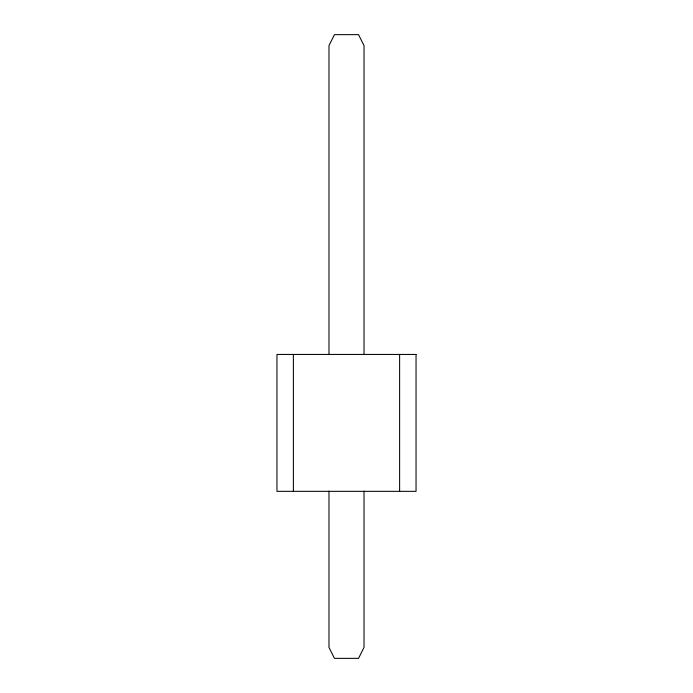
<?xml version="1.0" encoding="UTF-8"?>
<svg xmlns="http://www.w3.org/2000/svg" width="693" height="693" viewBox="0 0 693 693"><rect width="100%" height="100%" fill="white"/><g stroke="black" fill="none" stroke-linecap="round" stroke-linejoin="round"><path stroke-width="1.04" d="M399.618 354.444L399.618 491.337M364.024 354.444L364.024 45.599L358.55 34.65L334.45 34.65L328.976 45.599L328.976 354.444M364.024 491.164L364.024 647.401L358.55 658.35L334.45 658.35L328.976 647.401L328.976 491.164M293.382 354.444L293.382 491.337M416.043 354.444L276.957 354.444L276.957 491.337L416.043 491.337L416.043 354.444"/></g></svg>
